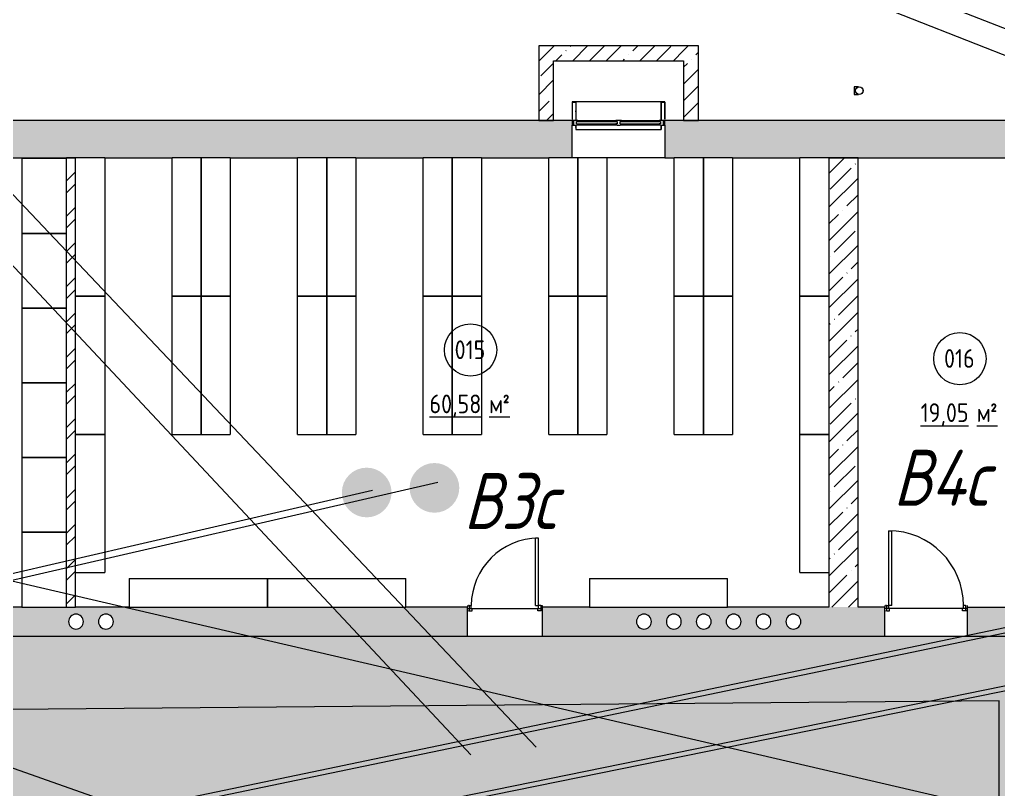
# Model space of a CAD drawing. Header units: millimetres. Extents: x -515342 to 330399, y -224905 to 507333.
# Drawn here: x -335623 to -322524, y -178320 to -168018 of the extents above; entities that cross this region are included whole.
import ezdxf

# ---------------------------------------------------------------- set-up
doc = ezdxf.new("R2010")
doc.units = ezdxf.units.MM
doc.linetypes.add('ASVP_Невидимые', pattern=[5, 3, -2])
doc.layers.get('0').update_dxf_attribs({"lineweight": 0})
for name, color, linetype, lineweight in [('_ Окна', 7, 'Continuous', 0), ('Витраж', 7, 'Continuous', 0), ('Двери', 7, 'Continuous', 0), ('Марки помещений', 7, 'Continuous', 0), ('Мебель', 7, 'Continuous', 0), ('Обобщенные модели', 7, 'Continuous', 0), ('Окна', 7, 'Continuous', 0), ('Ответы', 4, 'Continuous', 0), ('Перекрытие', 7, 'Continuous', 0), ('Стены внутренние', 7, 'Continuous', 0), ('Стены несущие', 7, 'Continuous', 0), ('Стены перегородки', 7, 'Continuous', 0), ('Стены штриховка', 7, 'Continuous', 0), ('экспертиза ДУ', 1, 'Continuous', 0), ('экспертиза категории', 1, 'Continuous', 0), ('экспертиза условные обозначения', 1, 'Continuous', 0)]:
    doc.layers.add(name, color=color, linetype=linetype, lineweight=lineweight)
doc.styles.add('GOST Common_1', font='', dxfattribs={"width": 0.9, "height": 250})
doc.styles.add('GOST Common_2', font='', dxfattribs={"width": 0.9, "height": 250})
doc.styles.add('mytext', font='isocpeur.ttf', dxfattribs={"width": 0.8, "oblique": 14.999978})
doc.styles.get('GOST Common_1').set_extended_font_data('GOST Common')
doc.styles.get('GOST Common_2').set_extended_font_data('GOST Common')
pattern_1 = [(45, (-373662.94, -185274.45), (-224.5064, 224.5064), []), (45, (-373438.43, -185274.45), (-224.5064, 224.5064), [396.875, -79.375, 3.353, -76.022])]

# ---------------------------------------------------------------- blocks, each defined once
blk = doc.blocks.new('Окно_ПВХ_2Створки - АР_Окно_ОП_1200_h_х1300_2ст-10166593-О_АР_П_-1_-3_000_План -1 этажа')
at = {"layer": '_ Окна'}
for p, q in [((-544, 250), (-620, 250)), ((-620, 250), (-620, 190)), ((-620, 190), (-562, 190)), ((-600, 190), (-600, 250)), ((-562, 204), (-562, 236)), ((-562, 236), (-544, 236)), ((-562, 204), (-20, 204)), ((-562, 204), (-544, 204)), ((-544, 190), (-562, 190)), ((-544, 236), (-544, 250)), ((-544, 236), (-38, 236)), ((-544, 204), (-544, 190)), ((38, 250), (-38, 250)), ((-38, 250), (-38, 236)), ((-38, 236), (-20, 236)), ((-38, 204), (-38, 190)), ((-20, 204), (-38, 204)), ((-20, 190), (-38, 190)), ((-20, 236), (-20, 204)), ((-20, 190), (20, 190)), ((20, 204), (20, 236)), ((20, 236), (38, 236)), ((20, 204), (562, 204)), ((20, 204), (38, 204)), ((38, 190), (20, 190)), ((38, 236), (38, 250)), ((38, 236), (544, 236)), ((38, 204), (38, 190)), ((544, 250), (544, 236)), ((620, 250), (544, 250)), ((544, 236), (562, 236)), ((544, 204), (544, 190)), ((562, 204), (544, 204)), ((562, 190), (544, 190)), ((562, 236), (562, 204)), ((562, 190), (620, 190)), ((600, 190), (600, 250)), ((620, 190), (620, 250))]:
    blk.add_line(p, q, dxfattribs=at)
at = {"layer": 'Окна'}
for p, q in [((-544, 250), (-38, 250)), ((-38, 190), (-544, 190)), ((38, 250), (544, 250)), ((544, 190), (38, 190))]:
    blk.add_line(p, q, dxfattribs=at)
blk = doc.blocks.new('Прямоугольный импост - АР_Откос_Металлический_50х370 Серый Левый-10167312-О_АР_П_-1_-3_000_План -1 этажа')
at = {"layer": 'Витраж'}
for p, q in [((18798, 2596), (17658, 2596)), ((17658, 2226), (18798, 2226))]:
    blk.add_line(p, q, dxfattribs=at)
blk = doc.blocks.new('Прямоугольный импост - АР_Откос_Металлический_50х330 Серый Правый-V13-О_АР_П_-1_-3_000_План -1 этажа')
at = {"layer": 'Витраж'}
h = blk.add_hatch(dxfattribs=at)
h.set_pattern_fill('FP_24', color=256, style=0, pattern_type=2)
h.set_pattern_definition([(315, (-46676.36, 16114), (106.066, 106.066), [])])
h.paths.add_polyline_path([(-50, 330), (-49, 330), (-50, 269)])
h.paths.add_polyline_path([(-49, 209), (-49, -39), (-1, -39), (0, -40), (-50, -40), (-50, 209)])
at = {"layer": 'Витраж', "lineweight": 18}
for p, q in [((-50, 269), (-50, 330)), ((-50, 330), (-49, 330)), ((-49, 330), (-49, 269)), ((-50, -40), (-50, 209)), ((-49, 209), (-49, -39)), ((-1, -39), (-1, 190)), ((-1, 190), (0, 190)), ((0, 190), (0, -40)), ((0, -40), (-50, -40)), ((-49, -39), (-1, -39))]:
    blk.add_line(p, q, dxfattribs=at)
blk = doc.blocks.new('Прямоугольный импост - АР_Откос_Металлический_50х370 Серый Левый-V14-О_АР_П_-1_-3_000_План -1 этажа')
at = {"layer": 'Витраж'}
h = blk.add_hatch(dxfattribs=at)
h.set_pattern_fill('FP_25', color=256, style=0, pattern_type=2)
h.set_pattern_definition([(225, (45436.36, 16114), (106.066, -106.066), [])])
h.paths.add_polyline_path([(-49, 330), (-50, 330), (-49, 269)])
h.paths.add_polyline_path([(-50, 209), (-50, 209), (-50, -40), (0, -40), (-1, -39), (-49, -39), (-49, 209)])
at = {"layer": 'Витраж', "lineweight": 18}
for p, q in [((-50, 330), (-50, 269)), ((-49, 330), (-50, 330)), ((-49, 269), (-49, 330)), ((-50, 209), (-50, -40)), ((-49, -39), (-49, 209)), ((0, 190), (-1, 190)), ((-1, 190), (-1, -39)), ((0, -40), (0, 190)), ((-50, -40), (0, -40)), ((-1, -39), (-49, -39))]:
    blk.add_line(p, q, dxfattribs=at)
blk = doc.blocks.new('ASVP_ОМ_Водосточная труба_Слив - Слив Белый-10082852-О_АР_П_-1_-3_000_План -1 этажа')
at = {"layer": 'Обобщенные модели'}
for p, q in [((11, 50), (70, 50)), ((70, -50), (11, -50))]:
    blk.add_line(p, q, dxfattribs=at)
at = {"layer": 'Обобщенные модели', "flags": 128}
blk.add_lwpolyline([(70, 50), (70, 49), (70, 44), (70, 37), (70, 28), (70, 18), (70, 6), (70, -6), (70, -18), (70, -28), (70, -37), (70, -44), (70, -49), (70, -50)], dxfattribs=at)
at = {"layer": 'Обобщенные модели'}
for radius, start, end in [(51.5, 0, 180), (51.5, 180, 0), (50, 360, 180), (50, 180, 360)]:
    blk.add_arc((0, 0), radius, start, end, dxfattribs=at)
blk = doc.blocks.new('СД_Люблино_Фасады_rvt-1-О_АР_П_-1_-3_000_План -1 этажа')
at = {"layer": 'Стены внутренние'}
h = blk.add_hatch(dxfattribs=at)
h.set_pattern_fill('FP_1', color=256, style=0, pattern_type=2)
h.set_pattern_definition([(45, (0, 0), (-224.5064, 224.5064), []), (45, (224.5, 0), (-224.5064, 224.5064), [396.875, -79.375, 3.353, -76.022])])
h.paths.add_polyline_path([(101935, 15405), (101935, 15905), (82615, 15905), (82615, 15405), (101545, 15405)])
h.paths.add_polyline_path([(81375, 15405), (81375, 15905), (75275, 15905), (75275, 15405), (80820, 15405)])
h.paths.add_polyline_path([(73790, 15405), (74035, 15405), (74035, 15905), (67980, 15905), (67980, 15405), (70321, 15405)])
h.paths.add_polyline_path([(66740, 15405), (66740, 15905), (64320, 15905), (64320, 15405), (66185, 15405)])
h.paths.add_polyline_path([(63080, 15405), (63080, 15905), (59835, 15905), (59835, 15405), (62525, 15405)])
h.paths.add_polyline_path([(58595, 15405), (58595, 15905), (56295, 15905), (56295, 15405), (58178, 15405)])
h.paths.add_polyline_path([(55055, 15405), (55055, 15905), (46676, 15905), (46676, 15405), (54709, 15405)])
h.paths.add_polyline_path([(45168, 15405), (45436, 15405), (45436, 15905), (34796, 15905), (34796, 15405), (45120, 15405)])
h.paths.add_polyline_path([(33556, 15405), (33556, 15905), (27516, 15905), (27516, 15405), (33475, 15405)])
h.paths.add_polyline_path([(26142, 15405), (26276, 15405), (26276, 15905), (20376, 15905), (20376, 15405), (26087, 15405)])
h.paths.add_polyline_path([(19136, 15405), (19136, 15905), (6136, 15905), (6136, 15405), (18755, 15405)])
h.paths.add_polyline_path([(4896, 15405), (4896, 15905), (2925, 15905), (2925, 15405), (4735, 15405)])
h.paths.add_polyline_path([(1375, 15405), (1375, 15905), (-305, 15905), (-305, 15405), (935, 15405)])
blk.add_line((46676, 15405), (45900, 15405), dxfattribs=at)
at = {"layer": 'Стены несущие'}
for p, q in [((45436, 15905), (34796, 15905)), ((55055, 15905), (46676, 15905)), ((45436, 15405), (45436, 15845)), ((46676, 15845), (46676, 15405)), ((36475, 15405), (38790, 15405)), ((39180, 15405), (40080, 15405)), ((40860, 15405), (41760, 15405)), ((42540, 15405), (43440, 15405)), ((44220, 15405), (45120, 15405)), ((46676, 15405), (46800, 15405)), ((47580, 15405), (48480, 15405)), ((48870, 15405), (55055, 15405))]:
    blk.add_line(p, q, dxfattribs=at)
at = {"layer": 'Витраж', "lineweight": 9, "rotation": 180}
for name, p in [('Прямоугольный импост - АР_Откос_Металлический_50х370 Серый Левый-V14-О_АР_П_-1_-3_000_План -1 этажа', (45436, 16114)), ('Прямоугольный импост - АР_Откос_Металлический_50х370 Серый Левый-10167312-О_АР_П_-1_-3_000_План -1 этажа', (64284, 18380))]:
    blk.add_blockref(name, p, dxfattribs=at)
at = {"layer": 'Витраж', "lineweight": 9, "extrusion": (0, 0, -1), "rotation": 180}
blk.add_blockref('Прямоугольный импост - АР_Откос_Металлический_50х330 Серый Правый-V13-О_АР_П_-1_-3_000_План -1 этажа', (-46676, 16114), dxfattribs=at)
at = {"layer": 'Обобщенные модели', "lineweight": 9, "extrusion": (0, 0, -1)}
blk.add_blockref('ASVP_ОМ_Водосточная труба_Слив - Слив Белый-10082852-О_АР_П_-1_-3_000_План -1 этажа', (-49276, 16305), dxfattribs=at)
at = {"layer": 'Окна', "lineweight": 9}
blk.add_blockref('Окно_ПВХ_2Створки - АР_Окно_ОП_1200_h_х1300_2ст-10166593-О_АР_П_-1_-3_000_План -1 этажа', (46056, 15655), dxfattribs=at)
blk = doc.blocks.new('Дверь_Деревянная_1 полотно - АР_Дверь_Межкомнатная_1000х2000h_полотно__Г_Пр-10560728-О_АР_П_-1_-3_000_План -1 этажа')
at = {"layer": 'Двери', "lineweight": 18}
for p, q in [((-500, 215), (-500, 1215)), ((-500, 1215), (-460, 1215)), ((-460, 215), (-460, 1215)), ((-530, 215), (-500, 215)), ((-530, 215), (-530, 145)), ((-530, 145), (-490, 145)), ((-500, 175), (-500, 215)), ((-460, 215), (-500, 215)), ((-500, 175), (-490, 175)), ((-490, 145), (-490, 175)), ((500, 175), (490, 175)), ((490, 145), (490, 175)), ((530, 145), (490, 145)), ((530, 215), (500, 215)), ((500, 175), (500, 215)), ((530, 215), (530, 145))]:
    blk.add_line(p, q, dxfattribs=at)
at = {"layer": 'Двери', "linetype": 'ASVP_Невидимые', "lineweight": 18}
for p, q in [((-550, 215), (-550, 195)), ((-530, 215), (-550, 215)), ((-550, 145), (-530, 145)), ((530, 215), (550, 215)), ((550, 145), (530, 145)), ((550, 215), (550, 195))]:
    blk.add_line(p, q, dxfattribs=at)
at = {"layer": 'Двери', "lineweight": 18}
blk.add_arc((-500, 215), 1000, 0, 90, dxfattribs=at)
blk = doc.blocks.new('Дверь_Деревянная_1 полотно - АР_Дверь_Межкомнатная_900х2000h_полотно__Г_Л-9345533-О_АР_П_-1_-3_000_План -1 этажа')
at = {"layer": 'Двери', "lineweight": 18}
for p, q in [((450, 1115), (410, 1115)), ((410, 215), (410, 1115)), ((450, 215), (450, 1115)), ((-480, 215), (-450, 215)), ((-480, 215), (-480, 145)), ((-480, 145), (-440, 145)), ((-450, 175), (-450, 215)), ((-450, 175), (-440, 175)), ((-440, 145), (-440, 175)), ((410, 215), (450, 215)), ((450, 175), (440, 175)), ((440, 145), (440, 175)), ((480, 145), (440, 145)), ((480, 215), (450, 215)), ((450, 175), (450, 215)), ((480, 215), (480, 145))]:
    blk.add_line(p, q, dxfattribs=at)
at = {"layer": 'Двери', "linetype": 'ASVP_Невидимые', "lineweight": 18}
for p, q in [((-500, 215), (-500, 195)), ((-480, 215), (-500, 215)), ((-500, 145), (-480, 145)), ((480, 215), (500, 215)), ((500, 145), (480, 145)), ((500, 215), (500, 195))]:
    blk.add_line(p, q, dxfattribs=at)
at = {"layer": 'Двери', "lineweight": 18}
blk.add_arc((450, 215), 900, 90, 180, dxfattribs=at)
blk = doc.blocks.new('Гардероб встроенный - Шкаф для одежды 600гл х 1000шир-10064963-О_АР_П_-1_-3_000_План -1 этажа')
at = {"layer": 'Мебель'}
for p, q in [((1000, 0), (0, 0)), ((0, 0), (0, -600)), ((1000, -600), (1000, 0)), ((0, -600), (1000, -600))]:
    blk.add_line(p, q, dxfattribs=at)
blk = doc.blocks.new('Shelf _1_ - 1850 x 1850 x 390mm-9691389-О_АР_П_-1_-3_000_План -1 этажа')
at = {"layer": 'Мебель'}
for p, q in [((-678, 125), (1172, 125)), ((-678, 125), (-678, -265)), ((1172, -265), (1172, 125)), ((1172, -265), (-678, -265))]:
    blk.add_line(p, q, dxfattribs=at)
blk = doc.blocks.new('ASVP_Марка_Помещение_ДваЗначения - Номер Площадь-685795-О_АР_П_-1_-3_000_План -1 этажа')
at = {"layer": 'Марки помещений'}
blk.add_circle((0, 0), 3.5, dxfattribs=at)

msp = doc.modelspace()

# ---------------------------------------------------------------- hatches: boundary and pattern name
at = {"layer": 'Стены внутренние'}
h = msp.add_hatch(dxfattribs=at)
h.set_pattern_fill('FP_1', color=256, style=0, pattern_type=2)
h.set_pattern_definition(pattern_1)
h.paths.add_polyline_path([(-326759.7843, -168569.4503), (-326736.5766, -168569.4503), (-326736.5766, -168369.4503), (-328676.5766, -168369.4503), (-328676.5766, -168569.4503), (-327627.1146, -168569.4503)])
h = msp.add_hatch(dxfattribs=at)
h.set_pattern_fill('FP_1', color=256, style=0, pattern_type=2)
h.set_pattern_definition(pattern_1)
h.paths.add_polyline_path([(-326536.5766, -169369.4503), (-326536.5766, -168369.4503), (-326736.5766, -168369.4503), (-326736.5766, -169369.4503)])
h = msp.add_hatch(dxfattribs=at)
h.set_pattern_fill('FP_1', color=256, style=0, pattern_type=2)
h.set_pattern_definition(pattern_1)
h.paths.add_polyline_path([(-328476.5766, -169369.4503), (-328476.5766, -168569.4503), (-328676.5766, -168569.4503), (-328676.5766, -169369.4503), (-328494.4449, -169369.4503)])
h = msp.add_hatch(dxfattribs=at)
h.set_pattern_fill('FP_2', color=256, style=0, pattern_type=2)
h.set_pattern_definition([(45, (-373662.94, -185274.45), (-235.7317, 235.7317), []), (45, (-373505.78, -185274.45), (-235.7317, 235.7317), [])])
h.paths.add_polyline_path([(-334872.9357, -175879.4503), (-334872.9357, -169869.4503), (-334992.9357, -169869.4503), (-334992.9357, -175879.4503)])
h = msp.add_hatch(dxfattribs=at)
h.set_pattern_fill('FP_1', color=256, style=0, pattern_type=2)
h.set_pattern_definition(pattern_1)
h.paths.add_polyline_path([(-324402.9357, -175879.4503), (-324402.9357, -169869.4503), (-324792.9357, -169869.4503), (-324792.9357, -175879.4503)])
h = msp.add_hatch(dxfattribs=at)
h.set_pattern_fill('FP_1', color=256, style=0, pattern_type=2)
h.set_pattern_definition(pattern_1)
h.paths.add_polyline_path([(-320912.0675, -176269.4503), (-320912.0675, -175879.4503), (-322942.9357, -175879.4503), (-322942.9357, -176269.4503), (-322072.9357, -176269.4503)])
h.paths.add_polyline_path([(-324042.9357, -176269.4503), (-324042.9357, -175879.4503), (-326147.9357, -175879.4503), (-326147.9357, -175887.4503), (-327997.9357, -175887.4503), (-327997.9357, -175879.4503), (-328627.9357, -175879.4503), (-328627.9357, -176269.4503), (-324157.7933, -176269.4503)])
h.paths.add_polyline_path([(-329627.9357, -176269.4503), (-329627.9357, -175879.4503), (-330454.4932, -175879.4503), (-330454.4932, -175887.4503), (-334154.4932, -175887.4503), (-334154.4932, -175879.4503), (-337292.9357, -175879.4503), (-337292.9357, -176269.4503), (-331096.4359, -176269.4503)])
h.paths.add_polyline_path([(-338292.9357, -176269.4503), (-338292.9357, -175879.4503), (-346122.9357, -175879.4503), (-346122.9357, -176269.4503), (-339769.7391, -176269.4503)])
h.paths.add_polyline_path([(-347122.9357, -176269.4503), (-347122.9357, -175879.4503), (-350012.9357, -175879.4503), (-350012.9357, -176269.4503), (-348443.0424, -176269.4503)])
h.paths.add_polyline_path([(-351112.9357, -176269.4503), (-351112.9357, -175879.4503), (-359097.9357, -175879.4503), (-359097.9357, -176269.4503), (-351912.3637, -176269.4503)])
h.paths.add_polyline_path([(-360097.9357, -176269.4503), (-360097.9357, -175879.4503), (-366797.9357, -175879.4503), (-366797.9357, -176269.4503), (-362320.3276, -176269.4503)])
h.paths.add_polyline_path([(-367897.9357, -176269.4503), (-367897.9357, -175879.4503), (-370222.9357, -175879.4503), (-370222.9357, -176269.4503), (-369258.9701, -176269.4503)])
h.paths.add_polyline_path([(-371867.9357, -176269.4503), (-371722.9357, -176269.4503), (-371722.9357, -175879.4503), (-373467.9357, -175879.4503), (-373467.9357, -176269.4503), (-372728.2914, -176269.4503)])
h.paths.add_polyline_path([(-325685.3005, -176172.9311), (-325717.9357, -176161.0529), (-325744.5401, -176138.7291), (-325761.9049, -176108.6524), (-325767.9357, -176074.4503), (-325761.9049, -176040.2483), (-325744.5401, -176010.1716), (-325717.9357, -175987.8478), (-325685.3005, -175975.9696), (-325650.5709, -175975.9696), (-325617.9357, -175987.8478), (-325591.3312, -176010.1716), (-325573.9664, -176040.2483), (-325567.9357, -176074.4503), (-325574.8252, -176110.1398), (-325591.3312, -176138.7291), (-325617.9357, -176161.0529), (-325650.5709, -176172.9311)])
h.paths.add_polyline_path([(-326450.5709, -176172.9311), (-326485.3005, -176172.9311), (-326517.9357, -176161.0529), (-326544.5401, -176138.7291), (-326561.9049, -176108.6524), (-326567.9357, -176074.4503), (-326561.9049, -176040.2483), (-326544.5401, -176010.1716), (-326517.9357, -175987.8478), (-326485.3005, -175975.9696), (-326450.5709, -175975.9696), (-326417.9357, -175987.8478), (-326391.3312, -176010.1716), (-326373.9664, -176040.2483), (-326367.9357, -176074.4503), (-326374.8252, -176110.1398), (-326391.3312, -176138.7291), (-326417.9357, -176161.0529)])
h.paths.add_polyline_path([(-326850.5709, -176172.9311), (-326885.3005, -176172.9311), (-326917.9357, -176161.0529), (-326944.5401, -176138.7291), (-326961.9049, -176108.6524), (-326967.9357, -176074.4503), (-326961.9049, -176040.2483), (-326944.5401, -176010.1716), (-326917.9357, -175987.8478), (-326885.3005, -175975.9696), (-326850.5709, -175975.9696), (-326817.9357, -175987.8478), (-326791.3312, -176010.1716), (-326773.9664, -176040.2483), (-326767.9357, -176074.4503), (-326774.8252, -176110.1398), (-326791.3312, -176138.7291), (-326817.9357, -176161.0529)])
h.paths.add_polyline_path([(-326050.5709, -176172.9311), (-326085.3005, -176172.9311), (-326117.9357, -176161.0529), (-326144.5401, -176138.7291), (-326161.9049, -176108.6524), (-326167.9357, -176074.4503), (-326161.9049, -176040.2483), (-326144.5401, -176010.1716), (-326117.9357, -175987.8478), (-326085.3005, -175975.9696), (-326050.5709, -175975.9696), (-326017.9357, -175987.8478), (-325991.3312, -176010.1716), (-325973.9664, -176040.2483), (-325967.9357, -176074.4503), (-325974.8252, -176110.1398), (-325991.3312, -176138.7291), (-326017.9357, -176161.0529)])
h.paths.add_polyline_path([(-325285.3005, -176172.9311), (-325317.9357, -176161.0529), (-325344.5401, -176138.7291), (-325361.9049, -176108.6524), (-325367.9357, -176074.4503), (-325361.9049, -176040.2483), (-325344.5401, -176010.1716), (-325317.9357, -175987.8478), (-325285.3005, -175975.9696), (-325250.5709, -175975.9696), (-325217.9357, -175987.8478), (-325191.3312, -176010.1716), (-325173.9664, -176040.2483), (-325167.9357, -176074.4503), (-325174.8252, -176110.1398), (-325191.3312, -176138.7291), (-325217.9357, -176161.0529), (-325250.5709, -176172.9311)])
h.paths.add_polyline_path([(-327250.5709, -176172.9311), (-327285.3005, -176172.9311), (-327317.9357, -176161.0529), (-327344.5401, -176138.7291), (-327361.9049, -176108.6524), (-327367.9357, -176074.4503), (-327361.9049, -176040.2483), (-327344.5401, -176010.1716), (-327317.9357, -175987.8478), (-327285.3005, -175975.9696), (-327250.5709, -175975.9696), (-327217.9357, -175987.8478), (-327191.3312, -176010.1716), (-327173.9664, -176040.2483), (-327167.9357, -176074.4503), (-327174.8252, -176110.1398), (-327191.3312, -176138.7291), (-327217.9357, -176161.0529)])
h.paths.add_polyline_path([(-334450.5709, -176172.9311), (-334485.3005, -176172.9311), (-334517.9357, -176161.0529), (-334544.5401, -176138.7291), (-334561.9049, -176108.6524), (-334567.9357, -176074.4503), (-334561.9049, -176040.2483), (-334544.5401, -176010.1716), (-334517.9357, -175987.8478), (-334485.3005, -175975.9696), (-334450.5709, -175975.9696), (-334417.9357, -175987.8478), (-334391.3312, -176010.1716), (-334373.9664, -176040.2483), (-334367.9357, -176074.4503), (-334373.9664, -176108.6524), (-334391.3312, -176138.7291), (-334417.9357, -176161.0529)])
h.paths.add_polyline_path([(-334850.5709, -176172.9311), (-334885.3005, -176172.9311), (-334917.9357, -176161.0529), (-334944.5401, -176138.7291), (-334961.9049, -176108.6524), (-334967.9357, -176074.4503), (-334961.9049, -176040.2483), (-334944.5401, -176010.1716), (-334917.9357, -175987.8478), (-334885.3005, -175975.9696), (-334850.5709, -175975.9696), (-334817.9357, -175987.8478), (-334791.3312, -176010.1716), (-334773.9664, -176040.2483), (-334767.9357, -176074.4503), (-334774.8252, -176110.1398), (-334791.3312, -176138.7291), (-334817.9357, -176161.0529)])
h.paths.add_polyline_path([(-341650.5709, -176172.9311), (-341685.3005, -176172.9311), (-341717.9357, -176161.0529), (-341744.5401, -176138.7291), (-341761.9049, -176108.6524), (-341767.9357, -176074.4503), (-341761.9049, -176040.2483), (-341744.5401, -176010.1716), (-341717.9357, -175987.8478), (-341685.3005, -175975.9696), (-341650.5709, -175975.9696), (-341617.9357, -175987.8478), (-341591.3312, -176010.1716), (-341573.9664, -176040.2483), (-341567.9357, -176074.4503), (-341574.8252, -176110.1398), (-341591.3312, -176138.7291), (-341617.9357, -176161.0529)])
h.paths.add_polyline_path([(-341250.5709, -176172.9311), (-341285.3005, -176172.9311), (-341317.9357, -176161.0529), (-341344.5401, -176138.7291), (-341361.9049, -176108.6524), (-341367.9357, -176074.4503), (-341361.9049, -176040.2483), (-341344.5401, -176010.1716), (-341317.9357, -175987.8478), (-341285.3005, -175975.9696), (-341250.5709, -175975.9696), (-341217.9357, -175987.8478), (-341191.3312, -176010.1716), (-341173.9664, -176040.2483), (-341167.9357, -176074.4503), (-341174.8252, -176110.1398), (-341191.3312, -176138.7291), (-341217.9357, -176161.0529)])
h.paths.add_polyline_path([(-348885.3005, -176172.9311), (-348917.9357, -176161.0529), (-348944.5401, -176138.7291), (-348961.9049, -176108.6524), (-348967.9357, -176074.4503), (-348961.9049, -176040.2483), (-348944.5401, -176010.1716), (-348917.9357, -175987.8478), (-348885.3005, -175975.9696), (-348850.5709, -175975.9696), (-348817.9357, -175987.8478), (-348791.3312, -176010.1716), (-348773.9664, -176040.2483), (-348767.9357, -176074.4503), (-348773.9664, -176108.6524), (-348791.3312, -176138.7291), (-348817.9357, -176161.0529), (-348850.5709, -176172.9311)])
h.paths.add_polyline_path([(-356885.3005, -176172.9311), (-356917.9357, -176161.0529), (-356944.5401, -176138.7291), (-356961.9049, -176108.6524), (-356967.9357, -176074.4503), (-356961.9049, -176040.2483), (-356944.5401, -176010.1716), (-356917.9357, -175987.8478), (-356885.3005, -175975.9696), (-356850.5709, -175975.9696), (-356817.9357, -175987.8478), (-356791.3312, -176010.1716), (-356773.9664, -176040.2483), (-356767.9357, -176074.4503), (-356774.8252, -176110.1398), (-356791.3312, -176138.7291), (-356817.9357, -176161.0529), (-356850.5709, -176172.9311)])
h.paths.add_polyline_path([(-356485.3005, -176172.9311), (-356517.9357, -176161.0529), (-356544.5401, -176138.7291), (-356561.9049, -176108.6524), (-356567.9357, -176074.4503), (-356561.9049, -176040.2483), (-356544.5401, -176010.1716), (-356517.9357, -175987.8478), (-356485.3005, -175975.9696), (-356450.5709, -175975.9696), (-356417.9357, -175987.8478), (-356391.3312, -176010.1716), (-356373.9664, -176040.2483), (-356367.9357, -176074.4503), (-356374.8252, -176110.1398), (-356391.3312, -176138.7291), (-356417.9357, -176161.0529), (-356450.5709, -176172.9311)])
h.paths.add_polyline_path([(-357285.3005, -176172.9311), (-357317.9357, -176161.0529), (-357344.5401, -176138.7291), (-357361.9049, -176108.6524), (-357367.9357, -176074.4503), (-357361.9049, -176040.2483), (-357344.5401, -176010.1716), (-357317.9357, -175987.8478), (-357285.3005, -175975.9696), (-357250.5709, -175975.9696), (-357217.9357, -175987.8478), (-357191.3312, -176010.1716), (-357173.9664, -176040.2483), (-357167.9357, -176074.4503), (-357174.8252, -176110.1398), (-357191.3312, -176138.7291), (-357217.9357, -176161.0529), (-357250.5709, -176172.9311)])
h.paths.add_polyline_path([(-362485.3005, -176172.9311), (-362517.9357, -176161.0529), (-362544.5401, -176138.7291), (-362561.9049, -176108.6524), (-362567.9357, -176074.4503), (-362561.9049, -176040.2483), (-362544.5401, -176010.1716), (-362517.9357, -175987.8478), (-362485.3005, -175975.9696), (-362450.5709, -175975.9696), (-362417.9357, -175987.8478), (-362391.3312, -176010.1716), (-362373.9664, -176040.2483), (-362367.9357, -176074.4503), (-362373.9664, -176108.6524), (-362391.3312, -176138.7291), (-362417.9357, -176161.0529), (-362450.5709, -176172.9311)])
h.paths.add_polyline_path([(-364050.5709, -176172.9311), (-364085.3005, -176172.9311), (-364117.9357, -176161.0529), (-364144.5401, -176138.7291), (-364161.9049, -176108.6524), (-364167.9357, -176074.4503), (-364161.9049, -176040.2483), (-364144.5401, -176010.1716), (-364117.9357, -175987.8478), (-364085.3005, -175975.9696), (-364050.5709, -175975.9696), (-364017.9357, -175987.8478), (-363991.3312, -176010.1716), (-363973.9664, -176040.2483), (-363967.9357, -176074.4503), (-363974.8252, -176110.1398), (-363991.3312, -176138.7291), (-364017.9357, -176161.0529)])
h.paths.add_polyline_path([(-363650.5709, -176172.9311), (-363685.3005, -176172.9311), (-363717.9357, -176161.0529), (-363744.5401, -176138.7291), (-363761.9049, -176108.6524), (-363767.9357, -176074.4503), (-363761.9049, -176040.2483), (-363744.5401, -176010.1716), (-363717.9357, -175987.8478), (-363685.3005, -175975.9696), (-363650.5709, -175975.9696), (-363617.9357, -175987.8478), (-363591.3312, -176010.1716), (-363573.9664, -176040.2483), (-363567.9357, -176074.4503), (-363574.8252, -176110.1398), (-363591.3312, -176138.7291), (-363617.9357, -176161.0529)])
h.paths.add_polyline_path([(-370050.5709, -176172.9311), (-370085.3005, -176172.9311), (-370117.9357, -176161.0529), (-370144.5401, -176138.7291), (-370161.9049, -176108.6524), (-370167.9357, -176074.4503), (-370161.9049, -176040.2483), (-370144.5401, -176010.1716), (-370117.9357, -175987.8478), (-370085.3005, -175975.9696), (-370050.5709, -175975.9696), (-370017.9357, -175987.8478), (-369991.3312, -176010.1716), (-369973.9664, -176040.2483), (-369967.9357, -176074.4503), (-369973.9664, -176108.6524), (-369991.3312, -176138.7291), (-370017.9357, -176161.0529)])
at = {"layer": 'экспертиза ДУ', "lineweight": 0}
h = msp.add_hatch(color=5, dxfattribs=at)
edge = h.paths.add_edge_path()
edge.add_arc((-330977.8768, -174347.0783), 332.544, 0, 360)
h = msp.add_hatch(color=30, dxfattribs=at)
edge = h.paths.add_edge_path()
edge.add_arc((-330071.4559, -174285.1202), 332.544, 0, 360)
h = msp.add_hatch(color=5, dxfattribs=at)
edge = h.paths.add_edge_path()
edge.add_arc((-329663.875, -177888.7373), 332.544, 0, 360)
h = msp.add_hatch(color=30, dxfattribs=at)
edge = h.paths.add_edge_path()
edge.add_arc((-328757.4541, -177826.7791), 332.544, 0, 360)
at = {"layer": 'экспертиза условные обозначения', "transparency": 33554687}
h = msp.add_hatch(dxfattribs=at)
h.set_pattern_fill('GRASS', color=3, scale=30)
h.set_pattern_definition([(90, (-528066.2, 6791.8), (-538.8154, 538.8154), [142.875, -934.7557]), (45, (-528066.2, 6791.8), (-538.8154, 538.8154), [142.875, -619.125]), (135, (-528066.2, 6791.8), (-538.8154, -538.8154), [142.875, -619.125])])
h.paths.add_polyline_path([(-371747.9357, -176269.4503), (-371722.9357, -176269.4503), (-371722.9357, -175916.9503), (-370222.9357, -175916.9503), (-370222.9357, -176269.4503), (-322192.9357, -176269.4503), (-322192.9357, -182806.5759), (-321192.9357, -182814.5103), (-321192.9357, -183194.5103), (-320812.9357, -183194.5103), (-320812.9357, -182799.4503), (-320729.5118, -182799.4503), (-320729.5118, -182679.4503), (-319727.9357, -182679.4503), (-319727.9357, -184614.4503), (-324282.9357, -184614.4503), (-324282.9357, -178419.4503), (-357557.9357, -178419.4503), (-357557.9357, -178679.4503), (-371747.9357, -178679.4503)])

# ---------------------------------------------------------------- linework, layer by layer
at = {"layer": 'Ответы'}
msp.add_lwpolyline([(-322512.9357, -184709.4503), (-322512.9357, -177136.8892), (-373428.3322, -177581.9139)], dxfattribs=at)
at = {"layer": 'Перекрытие'}
for p, q in [((-329627.9357, -175899.4503), (-328627.9357, -175899.4503)), ((-322942.9357, -175899.4503), (-324042.9357, -175899.4503))]:
    msp.add_line(p, q, dxfattribs=at)
at = {"layer": 'Стены несущие'}
for p, q in [((-326536.5766, -168369.4503), (-328676.5766, -168369.4503)), ((-328676.5766, -168369.4503), (-328676.5766, -169369.4503)), ((-326536.5766, -169369.4503), (-326536.5766, -168369.4503)), ((-328476.5766, -168569.4503), (-326736.5766, -168569.4503)), ((-328476.5766, -169369.4503), (-328476.5766, -168569.4503)), ((-326736.5766, -168569.4503), (-326736.5766, -169369.4503)), ((-328676.5766, -169369.4503), (-328476.5766, -169369.4503)), ((-326736.5766, -169369.4503), (-326536.5766, -169369.4503)), ((-324402.9357, -169869.4503), (-324792.9357, -169869.4503)), ((-324402.9357, -175879.4503), (-324402.9357, -169869.4503)), ((-324792.9357, -175419.4503), (-324792.9357, -175879.4503)), ((-335592.9357, -175879.4503), (-337292.9357, -175879.4503)), ((-334154.4932, -175879.4503), (-334872.9357, -175879.4503)), ((-329627.9357, -175879.4503), (-330454.4932, -175879.4503)), ((-329627.9357, -176269.4503), (-329627.9357, -175879.4503)), ((-327997.9357, -175879.4503), (-328627.9357, -175879.4503)), ((-328627.9357, -175879.4503), (-328627.9357, -176269.4503)), ((-324792.9357, -175879.4503), (-326147.9357, -175879.4503)), ((-324042.9357, -175879.4503), (-324402.9357, -175879.4503)), ((-324042.9357, -176269.4503), (-324042.9357, -175879.4503)), ((-322942.9357, -175879.4503), (-322942.9357, -176269.4503)), ((-322942.9357, -175879.4503), (-320327.9357, -175879.4503)), ((-337292.9357, -176269.4503), (-329627.9357, -176269.4503)), ((-328627.9357, -176269.4503), (-324042.9357, -176269.4503)), ((-322942.9357, -176269.4503), (-322192.9357, -176269.4503))]:
    msp.add_line(p, q, dxfattribs=at)
for centre, start, end in [((-334867.9357, -176074.4503), 0, 180), ((-334467.9357, -176074.4503), 0, 180), ((-327267.9357, -176074.4503), 0, 180), ((-326867.9357, -176074.4503), 0, 180), ((-326467.9357, -176074.4503), 0, 180), ((-326067.9357, -176074.4503), 0, 180), ((-325667.9357, -176074.4503), 0, 180), ((-325267.9357, -176074.4503), 0, 180), ((-334867.9357, -176074.4503), 180, 0), ((-334467.9357, -176074.4503), 180, 0), ((-327267.9357, -176074.4503), 180, 0), ((-326867.9357, -176074.4503), 180, 0), ((-326467.9357, -176074.4503), 180, 0), ((-326067.9357, -176074.4503), 180, 0), ((-325667.9357, -176074.4503), 180, 0), ((-325267.9357, -176074.4503), 180, 0)]:
    msp.add_arc(centre, 100, start, end, dxfattribs=at)
at = {"layer": 'Стены перегородки'}
for p, q in [((-334872.9357, -169869.4503), (-334992.9357, -169869.4503)), ((-334992.9357, -169869.4503), (-334992.9357, -169879.4503)), ((-334872.9357, -175879.4503), (-334872.9357, -175419.4503))]:
    msp.add_line(p, q, dxfattribs=at)
at = {"layer": 'Стены штриховка'}
msp.add_line((-334992.9357, -175879.4503), (-334872.9357, -175879.4503), dxfattribs=at)
at = {"layer": 'экспертиза ДУ', "elevation": 0}
for points in [[(-329584.2871, -177855.6892), (-416102.3658, -85462.434), (-328710.4614, -177753.6215)], [(-484408.3576, -104842.0369), (-282653.9914, -184129.4673)], [(-281780.1656, -184027.3996), (-484408.3576, -104842.0369)], [(-318913.3541, -183960.4759), (-483183.0248, -126036.853)], [(-319510.3975, -179300.5149), (-485636.9206, -140695.709)]]:
    msp.add_lwpolyline(points, dxfattribs=at)
at = {"layer": 'экспертиза ДУ'}
for points in [[(-330024.4632, -174211.9626), (-488305.5791, -210666.1805)], [(-312924.1615, -174254.9086), (-488305.5791, -210666.1805)], [(-488305.5791, -210666.1805), (-330898.289, -174314.0302)], [(-309270.3976, -174331.5252), (-488305.5791, -210666.1805)], [(-488305.5791, -210666.1805), (-313797.9872, -174356.9763)], [(-488305.5791, -210666.1805), (-310144.2234, -174433.5929)]]:
    msp.add_lwpolyline(points, dxfattribs=at)
at = {"layer": 'экспертиза условные обозначения', "color": 3}
msp.add_lwpolyline([(-371747.9357, -176269.4503), (-371722.9357, -176269.4503), (-371722.9357, -175916.9503), (-370222.9357, -175916.9503), (-370222.9357, -176269.4503), (-322192.9357, -176269.4503), (-322192.9357, -182806.5759), (-321192.9357, -182814.5103), (-321192.9357, -183194.5103), (-320812.9357, -183194.5103), (-320812.9357, -182799.4503), (-320729.5118, -182799.4503), (-320729.5118, -182679.4503), (-319727.9357, -182679.4503), (-319727.9357, -184614.4503), (-324282.9357, -184614.4503), (-324282.9357, -178419.4503), (-357557.9357, -178419.4503), (-357557.9357, -178679.4503), (-371747.9357, -178679.4503), (-371747.9357, -176269.4503)], dxfattribs=at)

# ---------------------------------------------------------------- block references
msp.add_blockref('СД_Люблино_Фасады_rvt-1-О_АР_П_-1_-3_000_План -1 этажа', (-373662.9357, -185274.4503))
at = {"layer": 'Двери'}
for name, p in [('Дверь_Деревянная_1 полотно - АР_Дверь_Межкомнатная_1000х2000h_полотно__Г_Пр-10560728-О_АР_П_-1_-3_000_План -1 этажа', (-323492.9357, -176074.4503)), ('Дверь_Деревянная_1 полотно - АР_Дверь_Межкомнатная_900х2000h_полотно__Г_Л-9345533-О_АР_П_-1_-3_000_План -1 этажа', (-329127.9357, -176074.4503))]:
    msp.add_blockref(name, p, dxfattribs=at)
at = {"layer": 'Марки помещений', "xscale": 99.99999999999993, "yscale": 99.99999999999993, "zscale": 99.99999999999993}
for p in [(-329588.6415, -172439.704), (-323040.0175, -172556.4077)]:
    msp.add_blockref('ASVP_Марка_Помещение_ДваЗначения - Номер Площадь-685795-О_АР_П_-1_-3_000_План -1 этажа', p, dxfattribs=at)
at = {"layer": 'Мебель'}
for name, p, rotation in [('Гардероб встроенный - Шкаф для одежды 600гл х 1000шир-10064963-О_АР_П_-1_-3_000_План -1 этажа', (-335592.9357, -170879.4503), 89.99999999999959), ('Shelf _1_ - 1850 x 1850 x 390mm-9691389-О_АР_П_-1_-3_000_План -1 этажа', (-334607.8274, -170547.3966), 270.0000000000001), ('Shelf _1_ - 1850 x 1850 x 390mm-9691389-О_АР_П_-1_-3_000_План -1 этажа', (-333317.8274, -170547.3966), 270.0000000000001), ('Shelf _1_ - 1850 x 1850 x 390mm-9691389-О_АР_П_-1_-3_000_План -1 этажа', (-332927.8274, -170547.3966), 270.0000000000001), ('Shelf _1_ - 1850 x 1850 x 390mm-9691389-О_АР_П_-1_-3_000_План -1 этажа', (-331637.8274, -170547.3966), 270.0000000000001), ('Shelf _1_ - 1850 x 1850 x 390mm-9691389-О_АР_П_-1_-3_000_План -1 этажа', (-331247.8274, -170547.3966), 270.0000000000001), ('Shelf _1_ - 1850 x 1850 x 390mm-9691389-О_АР_П_-1_-3_000_План -1 этажа', (-329957.8274, -170547.3966), 270.0000000000001), ('Shelf _1_ - 1850 x 1850 x 390mm-9691389-О_АР_П_-1_-3_000_План -1 этажа', (-329567.8274, -170547.3966), 270.0000000000001), ('Shelf _1_ - 1850 x 1850 x 390mm-9691389-О_АР_П_-1_-3_000_План -1 этажа', (-328277.8274, -170547.3966), 270.0000000000001), ('Shelf _1_ - 1850 x 1850 x 390mm-9691389-О_АР_П_-1_-3_000_План -1 этажа', (-327887.8274, -170547.3966), 270.0000000000001), ('Shelf _1_ - 1850 x 1850 x 390mm-9691389-О_АР_П_-1_-3_000_План -1 этажа', (-326597.8274, -170547.3966), 270.0000000000001), ('Shelf _1_ - 1850 x 1850 x 390mm-9691389-О_АР_П_-1_-3_000_План -1 этажа', (-326207.8274, -170547.3966), 270.0000000000001), ('Shelf _1_ - 1850 x 1850 x 390mm-9691389-О_АР_П_-1_-3_000_План -1 этажа', (-324917.8274, -170547.3966), 270.0000000000001), ('Гардероб встроенный - Шкаф для одежды 600гл х 1000шир-10064963-О_АР_П_-1_-3_000_План -1 этажа', (-335592.9357, -171879.4503), 89.99999999999959), ('Shelf _1_ - 1850 x 1850 x 390mm-9691389-О_АР_П_-1_-3_000_План -1 этажа', (-334607.8274, -172397.3966), 270.0000000000001), ('Shelf _1_ - 1850 x 1850 x 390mm-9691389-О_АР_П_-1_-3_000_План -1 этажа', (-333317.8274, -172397.3966), 270.0000000000001), ('Shelf _1_ - 1850 x 1850 x 390mm-9691389-О_АР_П_-1_-3_000_План -1 этажа', (-332927.8274, -172397.3966), 270.0000000000001), ('Shelf _1_ - 1850 x 1850 x 390mm-9691389-О_АР_П_-1_-3_000_План -1 этажа', (-331637.8274, -172397.3966), 270.0000000000001), ('Shelf _1_ - 1850 x 1850 x 390mm-9691389-О_АР_П_-1_-3_000_План -1 этажа', (-331247.8274, -172397.3966), 270.0000000000001), ('Shelf _1_ - 1850 x 1850 x 390mm-9691389-О_АР_П_-1_-3_000_План -1 этажа', (-329957.8274, -172397.3966), 270.0000000000001), ('Shelf _1_ - 1850 x 1850 x 390mm-9691389-О_АР_П_-1_-3_000_План -1 этажа', (-329567.8274, -172397.3966), 270.0000000000001), ('Shelf _1_ - 1850 x 1850 x 390mm-9691389-О_АР_П_-1_-3_000_План -1 этажа', (-328277.8274, -172397.3966), 270.0000000000001), ('Shelf _1_ - 1850 x 1850 x 390mm-9691389-О_АР_П_-1_-3_000_План -1 этажа', (-327887.8274, -172397.3966), 270.0000000000001), ('Shelf _1_ - 1850 x 1850 x 390mm-9691389-О_АР_П_-1_-3_000_План -1 этажа', (-326597.8274, -172397.3966), 270.0000000000001), ('Shelf _1_ - 1850 x 1850 x 390mm-9691389-О_АР_П_-1_-3_000_План -1 этажа', (-326207.8274, -172397.3966), 270.0000000000001), ('Shelf _1_ - 1850 x 1850 x 390mm-9691389-О_АР_П_-1_-3_000_План -1 этажа', (-324917.8274, -172397.3966), 269.9999999999996), ('Гардероб встроенный - Шкаф для одежды 600гл х 1000шир-10064963-О_АР_П_-1_-3_000_План -1 этажа', (-335592.9357, -172879.4503), 89.99999999999959), ('Гардероб встроенный - Шкаф для одежды 600гл х 1000шир-10064963-О_АР_П_-1_-3_000_План -1 этажа', (-335592.9357, -173879.4503), 89.99999999999959), ('Shelf _1_ - 1850 x 1850 x 390mm-9691389-О_АР_П_-1_-3_000_План -1 этажа', (-334607.8274, -174247.3966), 270.0000000000001), ('Shelf _1_ - 1850 x 1850 x 390mm-9691389-О_АР_П_-1_-3_000_План -1 этажа', (-324917.8274, -174247.3966), 269.9999999999996), ('Гардероб встроенный - Шкаф для одежды 600гл х 1000шир-10064963-О_АР_П_-1_-3_000_План -1 этажа', (-335592.9357, -174879.4503), 89.99999999999959), ('Гардероб встроенный - Шкаф для одежды 600гл х 1000шир-10064963-О_АР_П_-1_-3_000_План -1 этажа', (-335592.9357, -175879.4503), 89.99999999999959)]:
    msp.add_blockref(name, p, dxfattribs=dict(at, rotation=rotation))
for p in [(-333476.5469, -175622.3421), (-331626.5469, -175622.3421), (-327319.9894, -175622.3421)]:
    msp.add_blockref('Shelf _1_ - 1850 x 1850 x 390mm-9691389-О_АР_П_-1_-3_000_План -1 этажа', p, dxfattribs=at)

# ---------------------------------------------------------------- texts
at = {"layer": 'Марки помещений', "char_height": 250, "attachment_point": 1}
for s, insert, width, style in [('015', (-329801.0488, -172311.979), 526.708687, 'GOST Common_1'), ('016', (-323252.4247, -172428.6827), 526.708687, 'GOST Common_1'), ('\\L60,58 ', (-330138.085, -173036.5095), 966.835125, 'GOST Common_1'), ('\\L\\fGOST Common|b0|i0|c204|p34|;\\W.9;\\Lм', (-329340.3663, -173036.5095), 216.455625, 'GOST Common_1'), ('\\L\\fGOST Common|b0|i0|c238|p34|;\\W.9;\\L²', (-329161.7725, -173036.5095), 165.949312, 'GOST Common_2'), ('\\L19,05 ', (-323565.6109, -173153.2132), 909.113625, 'GOST Common_1'), ('\\L\\fGOST Common|b0|i0|c238|p34|;\\W.9;\\L²', (-322636.9234, -173153.2132), 165.949312, 'GOST Common_2'), ('\\L\\fGOST Common|b0|i0|c204|p34|;\\W.9;\\Lм', (-322815.5172, -173153.2132), 216.455625, 'GOST Common_1')]:
    msp.add_mtext(s, dxfattribs=dict(at, insert=insert, width=width, style=style))
at = {"layer": 'экспертиза категории', "lineweight": 50, "char_height": 750, "attachment_point": 1, "style": 'mytext'}
for s, insert in [('В4с', (-323932.9364, -173775.1679)), ('В3с', (-329681.8684, -174085.9773))]:
    msp.add_mtext_dynamic_manual_height_columns(s, width=2459.427233, gutter_width=17359.7713, heights=[0], dxfattribs=dict(at, insert=insert))

doc.saveas('drawing.dxf')
